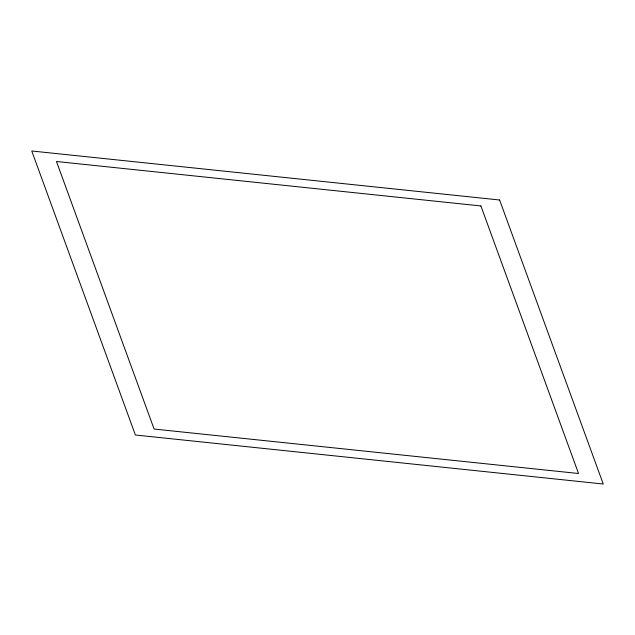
<?xml version="1.0" encoding="UTF-8"?>
<svg xmlns="http://www.w3.org/2000/svg" width="635" height="635" viewBox="0 0 635 635"><rect width="100%" height="100%" fill="white"/><g stroke="black" fill="none" stroke-linecap="round" stroke-linejoin="round"><path stroke-width="0.95" d="M499.602 199.993L31.75 150.987L135.398 435.007L603.25 484.013L499.602 199.993M480.901 205.954L56.467 161.496L154.099 429.046L578.533 473.504L480.901 205.954"/></g></svg>
